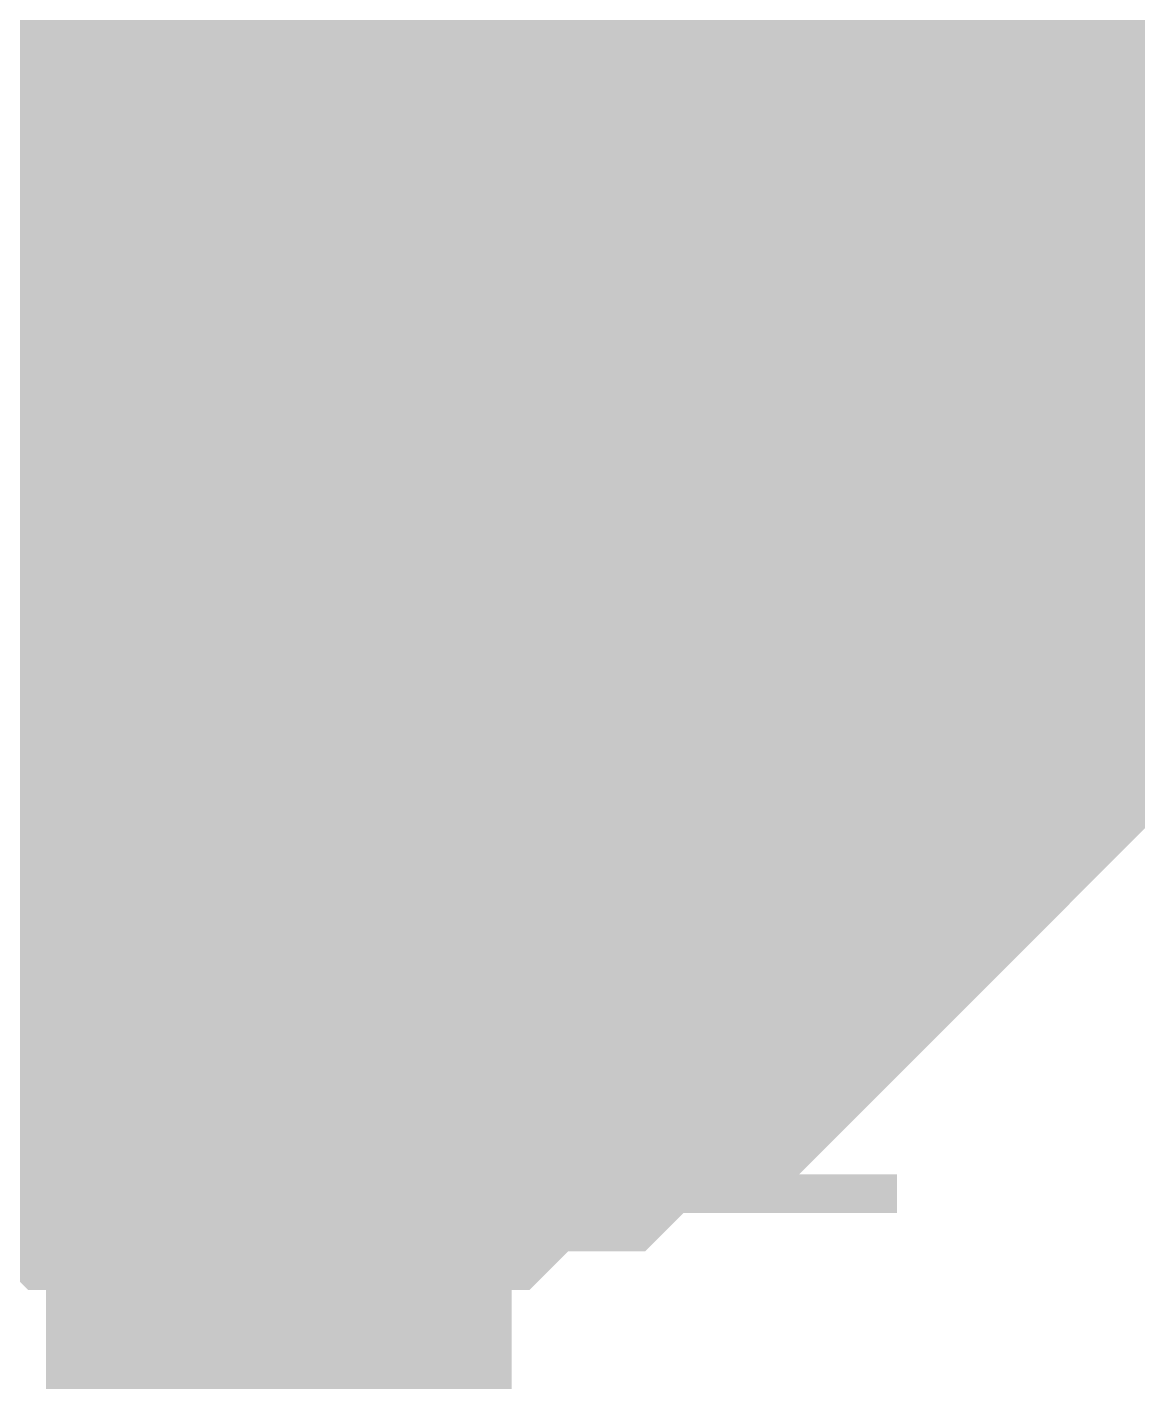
# Model space of a CAD drawing. Header units: inches. Extents: x 0 to 569, y 0 to 432.
# Drawn here: x 408.793 to 409.508, y 85.64 to 86.512 of the extents above; entities that cross this region are included whole.
import ezdxf

# ---------------------------------------------------------------- set-up
doc = ezdxf.new("R2010")
doc.units = ezdxf.units.IN
doc.layers.add('Sheet', color=255, linetype='Continuous')

msp = doc.modelspace()

# ---------------------------------------------------------------- linework, layer by layer
at = {"layer": 'Sheet'}
for points in [[(408.95488, 96.51504, 0.29972, 0.29972, 0), (408.95488, 91.43008, 0.29972, 0.29972, 0), (408.95488, 86.34512, 0.29972, 0.29972, 0), (408.95488, 81.26016, 0.29972, 0.29972, 0), (408.95488, 71.11504, 0.29972, 0.29972, 0)], [(409.32695, 86.66758, 0.29972, 0.29972, 0), (409.35176, 86.64277, 0.29972, 0.29972, 0), (409.37656, 86.61797, 0.29972, 0.29972, 0), (409.37656, 86.61797, 0.29972, 0.29972, 0), (409.40137, 86.59316, 0.29972, 0.29972, 0), (409.40137, 86.56836, 0.29972, 0.29972, 0), (409.40137, 86.54355, 0.29972, 0.29972, 0), (409.42617, 86.51875, 0.29972, 0.29972, 0), (409.42617, 86.49395, 0.29972, 0.29972, 0), (409.42617, 86.46914, 0.29972, 0.29972, 0), (409.45098, 86.44434, 0.29972, 0.29972, 0), (409.45098, 86.41953, 0.29972, 0.29972, 0), (409.45098, 86.39473, 0.29972, 0.29972, 0), (409.45098, 86.36992, 0.29972, 0.29972, 0), (409.45098, 86.34512, 0.29972, 0.29972, 0)], [(409.32695, 86.66758, 0.29972, 0.29972, 0), (409.35176, 86.64277, 0.29972, 0.29972, 0), (409.37656, 86.61797, 0.29972, 0.29972, 0), (409.37656, 86.61797, 0.29972, 0.29972, 0), (409.40137, 86.59316, 0.29972, 0.29972, 0), (409.40137, 86.56836, 0.29972, 0.29972, 0), (409.40137, 86.54355, 0.29972, 0.29972, 0), (409.42617, 86.51875, 0.29972, 0.29972, 0), (409.42617, 86.49395, 0.29972, 0.29972, 0), (409.42617, 86.46914, 0.29972, 0.29972, 0), (409.45098, 86.44434, 0.29972, 0.29972, 0), (409.45098, 86.41953, 0.29972, 0.29972, 0), (409.45098, 86.39473, 0.29972, 0.29972, 0), (409.45098, 86.36992, 0.29972, 0.29972, 0), (409.45098, 86.34512, 0.29972, 0.29972, 0)], [(409.32695, 86.66758, 0.29972, 0.29972, 0), (409.35176, 86.64277, 0.29972, 0.29972, 0), (409.37656, 86.61797, 0.29972, 0.29972, 0), (409.37656, 86.61797, 0.29972, 0.29972, 0), (409.40137, 86.59316, 0.29972, 0.29972, 0), (409.40137, 86.56836, 0.29972, 0.29972, 0), (409.40137, 86.54355, 0.29972, 0.29972, 0), (409.42617, 86.51875, 0.29972, 0.29972, 0), (409.42617, 86.49395, 0.29972, 0.29972, 0), (409.42617, 86.46914, 0.29972, 0.29972, 0), (409.45098, 86.44434, 0.29972, 0.29972, 0), (409.45098, 86.41953, 0.29972, 0.29972, 0), (409.45098, 86.39473, 0.29972, 0.29972, 0), (409.45098, 86.36992, 0.29972, 0.29972, 0), (409.45098, 86.34512, 0.29972, 0.29972, 0)], [(409.32695, 86.66758, 0.29972, 0.29972, 0), (409.35176, 86.64277, 0.29972, 0.29972, 0), (409.37656, 86.61797, 0.29972, 0.29972, 0), (409.37656, 86.61797, 0.29972, 0.29972, 0), (409.40137, 86.59316, 0.29972, 0.29972, 0), (409.40137, 86.56836, 0.29972, 0.29972, 0), (409.40137, 86.54355, 0.29972, 0.29972, 0), (409.42617, 86.51875, 0.29972, 0.29972, 0), (409.42617, 86.49395, 0.29972, 0.29972, 0), (409.42617, 86.46914, 0.29972, 0.29972, 0), (409.45098, 86.44434, 0.29972, 0.29972, 0), (409.45098, 86.41953, 0.29972, 0.29972, 0), (409.45098, 86.39473, 0.29972, 0.29972, 0), (409.45098, 86.36992, 0.29972, 0.29972, 0), (409.45098, 86.34512, 0.29972, 0.29972, 0)], [(409.32695, 86.66758, 0.29972, 0.29972, 0), (409.35176, 86.64277, 0.29972, 0.29972, 0), (409.37656, 86.61797, 0.29972, 0.29972, 0), (409.37656, 86.61797, 0.29972, 0.29972, 0), (409.40137, 86.59316, 0.29972, 0.29972, 0), (409.40137, 86.56836, 0.29972, 0.29972, 0), (409.40137, 86.54355, 0.29972, 0.29972, 0), (409.42617, 86.51875, 0.29972, 0.29972, 0), (409.42617, 86.49395, 0.29972, 0.29972, 0), (409.42617, 86.46914, 0.29972, 0.29972, 0), (409.45098, 86.44434, 0.29972, 0.29972, 0), (409.45098, 86.41953, 0.29972, 0.29972, 0), (409.45098, 86.39473, 0.29972, 0.29972, 0), (409.45098, 86.36992, 0.29972, 0.29972, 0), (409.45098, 86.34512, 0.29972, 0.29972, 0)], [(409.40137, 86.56836, 0.09906, 0.09906, 0), (409.40137, 86.54355, 0.09906, 0.09906, 0), (409.42617, 86.51875, 0.09906, 0.09906, 0), (409.42617, 86.49395, 0.09906, 0.09906, 0), (409.42617, 86.46914, 0.09906, 0.09906, 0), (409.45098, 86.44434, 0.09906, 0.09906, 0), (409.45098, 86.41953, 0.09906, 0.09906, 0), (409.45098, 86.39473, 0.09906, 0.09906, 0), (409.45098, 86.36992, 0.09906, 0.09906, 0), (409.45098, 86.34512, 0.09906, 0.09906, 0)], [(409.40137, 86.56836, 0.09906, 0.09906, 0), (409.40137, 86.54355, 0.09906, 0.09906, 0), (409.42617, 86.51875, 0.09906, 0.09906, 0), (409.42617, 86.49395, 0.09906, 0.09906, 0), (409.42617, 86.46914, 0.09906, 0.09906, 0), (409.45098, 86.44434, 0.09906, 0.09906, 0), (409.45098, 86.41953, 0.09906, 0.09906, 0), (409.45098, 86.39473, 0.09906, 0.09906, 0), (409.45098, 86.36992, 0.09906, 0.09906, 0), (409.45098, 86.34512, 0.09906, 0.09906, 0)], [(409.40137, 86.56836, 0.09906, 0.09906, 0), (409.40137, 86.54355, 0.09906, 0.09906, 0), (409.42617, 86.51875, 0.09906, 0.09906, 0), (409.42617, 86.49395, 0.09906, 0.09906, 0), (409.42617, 86.46914, 0.09906, 0.09906, 0), (409.45098, 86.44434, 0.09906, 0.09906, 0), (409.45098, 86.41953, 0.09906, 0.09906, 0), (409.45098, 86.39473, 0.09906, 0.09906, 0), (409.45098, 86.36992, 0.09906, 0.09906, 0), (409.45098, 86.34512, 0.09906, 0.09906, 0)], [(409.40137, 86.56836, 0.09906, 0.09906, 0), (409.40137, 86.54355, 0.09906, 0.09906, 0), (409.42617, 86.51875, 0.09906, 0.09906, 0), (409.42617, 86.49395, 0.09906, 0.09906, 0), (409.42617, 86.46914, 0.09906, 0.09906, 0), (409.45098, 86.44434, 0.09906, 0.09906, 0), (409.45098, 86.41953, 0.09906, 0.09906, 0), (409.45098, 86.39473, 0.09906, 0.09906, 0), (409.45098, 86.36992, 0.09906, 0.09906, 0), (409.45098, 86.34512, 0.09906, 0.09906, 0)], [(409.40137, 86.56836, 0.09906, 0.09906, 0), (409.40137, 86.54355, 0.09906, 0.09906, 0), (409.42617, 86.51875, 0.09906, 0.09906, 0), (409.42617, 86.49395, 0.09906, 0.09906, 0), (409.42617, 86.46914, 0.09906, 0.09906, 0), (409.45098, 86.44434, 0.09906, 0.09906, 0), (409.45098, 86.41953, 0.09906, 0.09906, 0), (409.45098, 86.39473, 0.09906, 0.09906, 0), (409.45098, 86.36992, 0.09906, 0.09906, 0), (409.45098, 86.34512, 0.09906, 0.09906, 0)], [(409.45098, 86.34512, 0.29972, 0.29972, 0), (409.45098, 86.32031, 0.29972, 0.29972, 0), (409.45098, 86.29551, 0.29972, 0.29972, 0), (409.45098, 86.2707, 0.29972, 0.29972, 0), (409.45098, 86.2459, 0.29972, 0.29972, 0), (409.42617, 86.22109, 0.29972, 0.29972, 0), (409.42617, 86.19629, 0.29972, 0.29972, 0), (409.42617, 86.17148, 0.29972, 0.29972, 0), (409.40137, 86.14668, 0.29972, 0.29972, 0), (409.40137, 86.12187, 0.29972, 0.29972, 0), (409.40137, 86.09707, 0.29972, 0.29972, 0), (409.37656, 86.09707, 0.29972, 0.29972, 0), (409.37656, 86.07227, 0.29972, 0.29972, 0), (409.35176, 86.04746, 0.29972, 0.29972, 0), (409.32695, 86.02266, 0.29972, 0.29972, 0), (409.32695, 86.02266, 0.29972, 0.29972, 0), (409.30215, 85.99785, 0.29972, 0.29972, 0), (409.27734, 85.97305, 0.29972, 0.29972, 0), (409.27734, 85.97305, 0.29972, 0.29972, 0), (409.25254, 85.94824, 0.29972, 0.29972, 0), (409.22773, 85.92344, 0.29972, 0.29972, 0), (409.20293, 85.92344, 0.29972, 0.29972, 0), (409.20293, 85.89863, 0.29972, 0.29972, 0), (409.17813, 85.89863, 0.29972, 0.29972, 0), (409.15332, 85.89863, 0.29972, 0.29972, 0), (409.12852, 85.87383, 0.29972, 0.29972, 0), (409.10371, 85.87383, 0.29972, 0.29972, 0), (409.07891, 85.87383, 0.29972, 0.29972, 0), (409.0541, 85.84902, 0.29972, 0.29972, 0), (409.0293, 85.84902, 0.29972, 0.29972, 0), (409.00449, 85.84902, 0.29972, 0.29972, 0), (408.97969, 85.84902, 0.29972, 0.29972, 0), (408.95488, 85.84902, 0.29972, 0.29972, 0)], [(414.03984, 86.34512, 0.29972, 0.29972, 0), (408.95488, 86.34512, 0.29972, 0.29972, 0)], [(409.45098, 86.34512, 0.29972, 0.29972, 0), (409.45098, 86.32031, 0.29972, 0.29972, 0), (409.45098, 86.29551, 0.29972, 0.29972, 0), (409.45098, 86.2707, 0.29972, 0.29972, 0), (409.45098, 86.2459, 0.29972, 0.29972, 0), (409.42617, 86.22109, 0.29972, 0.29972, 0), (409.42617, 86.19629, 0.29972, 0.29972, 0), (409.42617, 86.17148, 0.29972, 0.29972, 0), (409.40137, 86.14668, 0.29972, 0.29972, 0), (409.40137, 86.12187, 0.29972, 0.29972, 0), (409.40137, 86.09707, 0.29972, 0.29972, 0), (409.37656, 86.09707, 0.29972, 0.29972, 0), (409.37656, 86.07227, 0.29972, 0.29972, 0), (409.35176, 86.04746, 0.29972, 0.29972, 0), (409.32695, 86.02266, 0.29972, 0.29972, 0), (409.32695, 86.02266, 0.29972, 0.29972, 0), (409.30215, 85.99785, 0.29972, 0.29972, 0), (409.27734, 85.97305, 0.29972, 0.29972, 0), (409.27734, 85.97305, 0.29972, 0.29972, 0), (409.25254, 85.94824, 0.29972, 0.29972, 0), (409.22773, 85.92344, 0.29972, 0.29972, 0), (409.20293, 85.92344, 0.29972, 0.29972, 0), (409.20293, 85.89863, 0.29972, 0.29972, 0), (409.17813, 85.89863, 0.29972, 0.29972, 0), (409.15332, 85.89863, 0.29972, 0.29972, 0), (409.12852, 85.87383, 0.29972, 0.29972, 0), (409.10371, 85.87383, 0.29972, 0.29972, 0), (409.07891, 85.87383, 0.29972, 0.29972, 0), (409.0541, 85.84902, 0.29972, 0.29972, 0), (409.0293, 85.84902, 0.29972, 0.29972, 0), (409.00449, 85.84902, 0.29972, 0.29972, 0), (408.97969, 85.84902, 0.29972, 0.29972, 0), (408.95488, 85.84902, 0.29972, 0.29972, 0)], [(409.45098, 86.34512, 0.29972, 0.29972, 0), (409.45098, 86.32031, 0.29972, 0.29972, 0), (409.45098, 86.29551, 0.29972, 0.29972, 0), (409.45098, 86.2707, 0.29972, 0.29972, 0), (409.45098, 86.2459, 0.29972, 0.29972, 0), (409.42617, 86.22109, 0.29972, 0.29972, 0), (409.42617, 86.19629, 0.29972, 0.29972, 0), (409.42617, 86.17148, 0.29972, 0.29972, 0), (409.40137, 86.14668, 0.29972, 0.29972, 0), (409.40137, 86.12187, 0.29972, 0.29972, 0), (409.40137, 86.09707, 0.29972, 0.29972, 0), (409.37656, 86.09707, 0.29972, 0.29972, 0), (409.37656, 86.07227, 0.29972, 0.29972, 0), (409.35176, 86.04746, 0.29972, 0.29972, 0), (409.32695, 86.02266, 0.29972, 0.29972, 0), (409.32695, 86.02266, 0.29972, 0.29972, 0), (409.30215, 85.99785, 0.29972, 0.29972, 0), (409.27734, 85.97305, 0.29972, 0.29972, 0), (409.27734, 85.97305, 0.29972, 0.29972, 0), (409.25254, 85.94824, 0.29972, 0.29972, 0), (409.22773, 85.92344, 0.29972, 0.29972, 0), (409.20293, 85.92344, 0.29972, 0.29972, 0), (409.20293, 85.89863, 0.29972, 0.29972, 0), (409.17813, 85.89863, 0.29972, 0.29972, 0), (409.15332, 85.89863, 0.29972, 0.29972, 0), (409.12852, 85.87383, 0.29972, 0.29972, 0), (409.10371, 85.87383, 0.29972, 0.29972, 0), (409.07891, 85.87383, 0.29972, 0.29972, 0), (409.0541, 85.84902, 0.29972, 0.29972, 0), (409.0293, 85.84902, 0.29972, 0.29972, 0), (409.00449, 85.84902, 0.29972, 0.29972, 0), (408.97969, 85.84902, 0.29972, 0.29972, 0), (408.95488, 85.84902, 0.29972, 0.29972, 0)], [(409.45098, 86.34512, 0.29972, 0.29972, 0), (409.45098, 86.32031, 0.29972, 0.29972, 0), (409.45098, 86.29551, 0.29972, 0.29972, 0), (409.45098, 86.2707, 0.29972, 0.29972, 0), (409.45098, 86.2459, 0.29972, 0.29972, 0), (409.42617, 86.22109, 0.29972, 0.29972, 0), (409.42617, 86.19629, 0.29972, 0.29972, 0), (409.42617, 86.17148, 0.29972, 0.29972, 0), (409.40137, 86.14668, 0.29972, 0.29972, 0), (409.40137, 86.12187, 0.29972, 0.29972, 0), (409.40137, 86.09707, 0.29972, 0.29972, 0), (409.37656, 86.09707, 0.29972, 0.29972, 0), (409.37656, 86.07227, 0.29972, 0.29972, 0), (409.35176, 86.04746, 0.29972, 0.29972, 0), (409.32695, 86.02266, 0.29972, 0.29972, 0), (409.32695, 86.02266, 0.29972, 0.29972, 0), (409.30215, 85.99785, 0.29972, 0.29972, 0), (409.27734, 85.97305, 0.29972, 0.29972, 0), (409.27734, 85.97305, 0.29972, 0.29972, 0), (409.25254, 85.94824, 0.29972, 0.29972, 0), (409.22773, 85.92344, 0.29972, 0.29972, 0), (409.20293, 85.92344, 0.29972, 0.29972, 0), (409.20293, 85.89863, 0.29972, 0.29972, 0), (409.17813, 85.89863, 0.29972, 0.29972, 0), (409.15332, 85.89863, 0.29972, 0.29972, 0), (409.12852, 85.87383, 0.29972, 0.29972, 0), (409.10371, 85.87383, 0.29972, 0.29972, 0), (409.07891, 85.87383, 0.29972, 0.29972, 0), (409.0541, 85.84902, 0.29972, 0.29972, 0), (409.0293, 85.84902, 0.29972, 0.29972, 0), (409.00449, 85.84902, 0.29972, 0.29972, 0), (408.97969, 85.84902, 0.29972, 0.29972, 0), (408.95488, 85.84902, 0.29972, 0.29972, 0)], [(409.45098, 86.34512, 0.29972, 0.29972, 0), (409.45098, 86.32031, 0.29972, 0.29972, 0), (409.45098, 86.29551, 0.29972, 0.29972, 0), (409.45098, 86.2707, 0.29972, 0.29972, 0), (409.45098, 86.2459, 0.29972, 0.29972, 0), (409.42617, 86.22109, 0.29972, 0.29972, 0), (409.42617, 86.19629, 0.29972, 0.29972, 0), (409.42617, 86.17148, 0.29972, 0.29972, 0), (409.40137, 86.14668, 0.29972, 0.29972, 0), (409.40137, 86.12187, 0.29972, 0.29972, 0), (409.40137, 86.09707, 0.29972, 0.29972, 0), (409.37656, 86.09707, 0.29972, 0.29972, 0), (409.37656, 86.07227, 0.29972, 0.29972, 0), (409.35176, 86.04746, 0.29972, 0.29972, 0), (409.32695, 86.02266, 0.29972, 0.29972, 0), (409.32695, 86.02266, 0.29972, 0.29972, 0), (409.30215, 85.99785, 0.29972, 0.29972, 0), (409.27734, 85.97305, 0.29972, 0.29972, 0), (409.27734, 85.97305, 0.29972, 0.29972, 0), (409.25254, 85.94824, 0.29972, 0.29972, 0), (409.22773, 85.92344, 0.29972, 0.29972, 0), (409.20293, 85.92344, 0.29972, 0.29972, 0), (409.20293, 85.89863, 0.29972, 0.29972, 0), (409.17813, 85.89863, 0.29972, 0.29972, 0), (409.15332, 85.89863, 0.29972, 0.29972, 0), (409.12852, 85.87383, 0.29972, 0.29972, 0), (409.10371, 85.87383, 0.29972, 0.29972, 0), (409.07891, 85.87383, 0.29972, 0.29972, 0), (409.0541, 85.84902, 0.29972, 0.29972, 0), (409.0293, 85.84902, 0.29972, 0.29972, 0), (409.00449, 85.84902, 0.29972, 0.29972, 0), (408.97969, 85.84902, 0.29972, 0.29972, 0), (408.95488, 85.84902, 0.29972, 0.29972, 0)], [(409.45098, 86.34512, 0.29972, 0.29972, 0), (409.45098, 86.34512, 0.29972, 0.29972, 0), (409.45098, 86.34512, 0.29972, 0.29972, 0), (409.45098, 86.34512, 0.29972, 0.29972, 0), (409.45098, 86.34512, 0.29972, 0.29972, 0), (409.45098, 86.34512, 0.29972, 0.29972, 0), (409.45098, 86.34512, 0.29972, 0.29972, 0), (409.45098, 86.34512, 0.29972, 0.29972, 0), (409.45098, 86.34512, 0.29972, 0.29972, 0), (409.45098, 86.34512, 0.29972, 0.29972, 0), (409.45098, 86.34512, 0.29972, 0.29972, 0), (409.45098, 86.34512, 0.29972, 0.29972, 0), (409.45098, 86.34512, 0.29972, 0.29972, 0), (409.45098, 86.34512, 0.29972, 0.29972, 0), (409.45098, 86.34512, 0.29972, 0.29972, 0), (409.45098, 86.34512, 0.29972, 0.29972, 0), (409.45098, 86.34512, 0.29972, 0.29972, 0), (409.45098, 86.34512, 0.29972, 0.29972, 0), (409.45098, 86.34512, 0.29972, 0.29972, 0), (409.45098, 86.34512, 0.29972, 0.29972, 0), (409.45098, 86.34512, 0.29972, 0.29972, 0), (409.45098, 86.34512, 0.29972, 0.29972, 0), (409.45098, 86.34512, 0.29972, 0.29972, 0), (409.45098, 86.34512, 0.29972, 0.29972, 0), (409.45098, 86.34512, 0.29972, 0.29972, 0), (409.45098, 86.34512, 0.29972, 0.29972, 0), (409.45098, 86.34512, 0.29972, 0.29972, 0), (409.45098, 86.34512, 0.29972, 0.29972, 0), (409.45098, 86.34512, 0.29972, 0.29972, 0), (409.45098, 86.34512, 0.29972, 0.29972, 0), (409.45098, 86.34512, 0.29972, 0.29972, 0), (409.45098, 86.34512, 0.29972, 0.29972, 0), (409.45098, 86.34512, 0.29972, 0.29972, 0)], [(409.45098, 86.34512, 0.29972, 0.29972, 0), (409.45098, 86.34512, 0.29972, 0.29972, 0)], [(409.45098, 86.34512, 0.29972, 0.29972, 0), (409.45098, 86.34512, 0.29972, 0.29972, 0), (409.45098, 86.34512, 0.29972, 0.29972, 0), (409.45098, 86.34512, 0.29972, 0.29972, 0), (409.45098, 86.34512, 0.29972, 0.29972, 0), (409.45098, 86.34512, 0.29972, 0.29972, 0), (409.45098, 86.34512, 0.29972, 0.29972, 0), (409.45098, 86.34512, 0.29972, 0.29972, 0), (409.45098, 86.34512, 0.29972, 0.29972, 0), (409.45098, 86.34512, 0.29972, 0.29972, 0), (409.45098, 86.34512, 0.29972, 0.29972, 0), (409.45098, 86.34512, 0.29972, 0.29972, 0), (409.45098, 86.34512, 0.29972, 0.29972, 0), (409.45098, 86.34512, 0.29972, 0.29972, 0), (409.45098, 86.34512, 0.29972, 0.29972, 0), (409.45098, 86.34512, 0.29972, 0.29972, 0), (409.45098, 86.34512, 0.29972, 0.29972, 0), (409.45098, 86.34512, 0.29972, 0.29972, 0), (409.45098, 86.34512, 0.29972, 0.29972, 0), (409.45098, 86.34512, 0.29972, 0.29972, 0), (409.45098, 86.34512, 0.29972, 0.29972, 0), (409.45098, 86.34512, 0.29972, 0.29972, 0), (409.45098, 86.34512, 0.29972, 0.29972, 0), (409.45098, 86.34512, 0.29972, 0.29972, 0), (409.45098, 86.34512, 0.29972, 0.29972, 0), (409.45098, 86.34512, 0.29972, 0.29972, 0), (409.45098, 86.34512, 0.29972, 0.29972, 0), (409.45098, 86.34512, 0.29972, 0.29972, 0), (409.45098, 86.34512, 0.29972, 0.29972, 0), (409.45098, 86.34512, 0.29972, 0.29972, 0), (409.45098, 86.34512, 0.29972, 0.29972, 0), (409.45098, 86.34512, 0.29972, 0.29972, 0), (409.45098, 86.34512, 0.29972, 0.29972, 0)], [(409.45098, 86.34512, 0.29972, 0.29972, 0), (409.45098, 86.34512, 0.29972, 0.29972, 0)], [(409.45098, 86.34512, 0.29972, 0.29972, 0), (409.45098, 86.34512, 0.29972, 0.29972, 0), (409.45098, 86.34512, 0.29972, 0.29972, 0), (409.45098, 86.34512, 0.29972, 0.29972, 0), (409.45098, 86.34512, 0.29972, 0.29972, 0), (409.45098, 86.34512, 0.29972, 0.29972, 0), (409.45098, 86.34512, 0.29972, 0.29972, 0), (409.45098, 86.34512, 0.29972, 0.29972, 0), (409.45098, 86.34512, 0.29972, 0.29972, 0), (409.45098, 86.34512, 0.29972, 0.29972, 0), (409.45098, 86.34512, 0.29972, 0.29972, 0), (409.45098, 86.34512, 0.29972, 0.29972, 0), (409.45098, 86.34512, 0.29972, 0.29972, 0), (409.45098, 86.34512, 0.29972, 0.29972, 0), (409.45098, 86.34512, 0.29972, 0.29972, 0), (409.45098, 86.34512, 0.29972, 0.29972, 0), (409.45098, 86.34512, 0.29972, 0.29972, 0), (409.45098, 86.34512, 0.29972, 0.29972, 0), (409.45098, 86.34512, 0.29972, 0.29972, 0), (409.45098, 86.34512, 0.29972, 0.29972, 0), (409.45098, 86.34512, 0.29972, 0.29972, 0), (409.45098, 86.34512, 0.29972, 0.29972, 0), (409.45098, 86.34512, 0.29972, 0.29972, 0), (409.45098, 86.34512, 0.29972, 0.29972, 0), (409.45098, 86.34512, 0.29972, 0.29972, 0), (409.45098, 86.34512, 0.29972, 0.29972, 0), (409.45098, 86.34512, 0.29972, 0.29972, 0), (409.45098, 86.34512, 0.29972, 0.29972, 0), (409.45098, 86.34512, 0.29972, 0.29972, 0), (409.45098, 86.34512, 0.29972, 0.29972, 0), (409.45098, 86.34512, 0.29972, 0.29972, 0), (409.45098, 86.34512, 0.29972, 0.29972, 0), (409.45098, 86.34512, 0.29972, 0.29972, 0)], [(409.45098, 86.34512, 0.29972, 0.29972, 0), (409.45098, 86.34512, 0.29972, 0.29972, 0)], [(409.45098, 86.34512, 0.29972, 0.29972, 0), (409.45098, 86.34512, 0.29972, 0.29972, 0), (409.45098, 86.34512, 0.29972, 0.29972, 0), (409.45098, 86.34512, 0.29972, 0.29972, 0), (409.45098, 86.34512, 0.29972, 0.29972, 0), (409.45098, 86.34512, 0.29972, 0.29972, 0), (409.45098, 86.34512, 0.29972, 0.29972, 0), (409.45098, 86.34512, 0.29972, 0.29972, 0), (409.45098, 86.34512, 0.29972, 0.29972, 0), (409.45098, 86.34512, 0.29972, 0.29972, 0), (409.45098, 86.34512, 0.29972, 0.29972, 0), (409.45098, 86.34512, 0.29972, 0.29972, 0), (409.45098, 86.34512, 0.29972, 0.29972, 0), (409.45098, 86.34512, 0.29972, 0.29972, 0), (409.45098, 86.34512, 0.29972, 0.29972, 0), (409.45098, 86.34512, 0.29972, 0.29972, 0), (409.45098, 86.34512, 0.29972, 0.29972, 0), (409.45098, 86.34512, 0.29972, 0.29972, 0), (409.45098, 86.34512, 0.29972, 0.29972, 0), (409.45098, 86.34512, 0.29972, 0.29972, 0), (409.45098, 86.34512, 0.29972, 0.29972, 0), (409.45098, 86.34512, 0.29972, 0.29972, 0), (409.45098, 86.34512, 0.29972, 0.29972, 0), (409.45098, 86.34512, 0.29972, 0.29972, 0), (409.45098, 86.34512, 0.29972, 0.29972, 0), (409.45098, 86.34512, 0.29972, 0.29972, 0), (409.45098, 86.34512, 0.29972, 0.29972, 0), (409.45098, 86.34512, 0.29972, 0.29972, 0), (409.45098, 86.34512, 0.29972, 0.29972, 0), (409.45098, 86.34512, 0.29972, 0.29972, 0), (409.45098, 86.34512, 0.29972, 0.29972, 0), (409.45098, 86.34512, 0.29972, 0.29972, 0), (409.45098, 86.34512, 0.29972, 0.29972, 0)], [(409.45098, 86.34512, 0.29972, 0.29972, 0), (409.45098, 86.34512, 0.29972, 0.29972, 0)], [(409.45098, 86.34512, 0.29972, 0.29972, 0), (409.45098, 86.34512, 0.29972, 0.29972, 0), (409.45098, 86.34512, 0.29972, 0.29972, 0), (409.45098, 86.34512, 0.29972, 0.29972, 0), (409.45098, 86.34512, 0.29972, 0.29972, 0), (409.45098, 86.34512, 0.29972, 0.29972, 0), (409.45098, 86.34512, 0.29972, 0.29972, 0), (409.45098, 86.34512, 0.29972, 0.29972, 0), (409.45098, 86.34512, 0.29972, 0.29972, 0), (409.45098, 86.34512, 0.29972, 0.29972, 0), (409.45098, 86.34512, 0.29972, 0.29972, 0), (409.45098, 86.34512, 0.29972, 0.29972, 0), (409.45098, 86.34512, 0.29972, 0.29972, 0), (409.45098, 86.34512, 0.29972, 0.29972, 0), (409.45098, 86.34512, 0.29972, 0.29972, 0), (409.45098, 86.34512, 0.29972, 0.29972, 0), (409.45098, 86.34512, 0.29972, 0.29972, 0), (409.45098, 86.34512, 0.29972, 0.29972, 0), (409.45098, 86.34512, 0.29972, 0.29972, 0), (409.45098, 86.34512, 0.29972, 0.29972, 0), (409.45098, 86.34512, 0.29972, 0.29972, 0), (409.45098, 86.34512, 0.29972, 0.29972, 0), (409.45098, 86.34512, 0.29972, 0.29972, 0), (409.45098, 86.34512, 0.29972, 0.29972, 0), (409.45098, 86.34512, 0.29972, 0.29972, 0), (409.45098, 86.34512, 0.29972, 0.29972, 0), (409.45098, 86.34512, 0.29972, 0.29972, 0), (409.45098, 86.34512, 0.29972, 0.29972, 0), (409.45098, 86.34512, 0.29972, 0.29972, 0), (409.45098, 86.34512, 0.29972, 0.29972, 0), (409.45098, 86.34512, 0.29972, 0.29972, 0), (409.45098, 86.34512, 0.29972, 0.29972, 0), (409.45098, 86.34512, 0.29972, 0.29972, 0)], [(409.45098, 86.34512, 0.29972, 0.29972, 0), (409.45098, 86.34512, 0.29972, 0.29972, 0)], [(409.45098, 86.34512, 0.09906, 0.09906, 0), (409.45098, 86.32031, 0.09906, 0.09906, 0), (409.45098, 86.29551, 0.09906, 0.09906, 0), (409.45098, 86.2707, 0.09906, 0.09906, 0), (409.45098, 86.2459, 0.09906, 0.09906, 0), (409.42617, 86.22109, 0.09906, 0.09906, 0), (409.42617, 86.19629, 0.09906, 0.09906, 0), (409.42617, 86.17148, 0.09906, 0.09906, 0), (409.40137, 86.14668, 0.09906, 0.09906, 0), (409.40137, 86.12187, 0.09906, 0.09906, 0), (409.40137, 86.09707, 0.09906, 0.09906, 0), (409.37656, 86.09707, 0.09906, 0.09906, 0), (409.37656, 86.07227, 0.09906, 0.09906, 0), (409.35176, 86.04746, 0.09906, 0.09906, 0), (409.32695, 86.02266, 0.09906, 0.09906, 0), (409.32695, 86.02266, 0.09906, 0.09906, 0), (409.30215, 85.99785, 0.09906, 0.09906, 0), (409.27734, 85.97305, 0.09906, 0.09906, 0), (409.27734, 85.97305, 0.09906, 0.09906, 0), (409.25254, 85.94824, 0.09906, 0.09906, 0), (409.22773, 85.92344, 0.09906, 0.09906, 0), (409.20293, 85.92344, 0.09906, 0.09906, 0), (409.20293, 85.89863, 0.09906, 0.09906, 0), (409.17813, 85.89863, 0.09906, 0.09906, 0), (409.15332, 85.89863, 0.09906, 0.09906, 0), (409.12852, 85.87383, 0.09906, 0.09906, 0), (409.10371, 85.87383, 0.09906, 0.09906, 0), (409.07891, 85.87383, 0.09906, 0.09906, 0), (409.0541, 85.84902, 0.09906, 0.09906, 0), (409.0293, 85.84902, 0.09906, 0.09906, 0), (409.00449, 85.84902, 0.09906, 0.09906, 0), (408.97969, 85.84902, 0.09906, 0.09906, 0), (408.95488, 85.84902, 0.09906, 0.09906, 0)], [(409.45098, 86.34512, 0.09906, 0.09906, 0), (409.45098, 86.32031, 0.09906, 0.09906, 0), (409.45098, 86.29551, 0.09906, 0.09906, 0), (409.45098, 86.2707, 0.09906, 0.09906, 0), (409.45098, 86.2459, 0.09906, 0.09906, 0), (409.42617, 86.22109, 0.09906, 0.09906, 0), (409.42617, 86.19629, 0.09906, 0.09906, 0), (409.42617, 86.17148, 0.09906, 0.09906, 0), (409.40137, 86.14668, 0.09906, 0.09906, 0), (409.40137, 86.12187, 0.09906, 0.09906, 0), (409.40137, 86.09707, 0.09906, 0.09906, 0), (409.37656, 86.09707, 0.09906, 0.09906, 0), (409.37656, 86.07227, 0.09906, 0.09906, 0), (409.35176, 86.04746, 0.09906, 0.09906, 0), (409.32695, 86.02266, 0.09906, 0.09906, 0), (409.32695, 86.02266, 0.09906, 0.09906, 0), (409.30215, 85.99785, 0.09906, 0.09906, 0), (409.27734, 85.97305, 0.09906, 0.09906, 0), (409.27734, 85.97305, 0.09906, 0.09906, 0), (409.25254, 85.94824, 0.09906, 0.09906, 0), (409.22773, 85.92344, 0.09906, 0.09906, 0), (409.20293, 85.92344, 0.09906, 0.09906, 0), (409.20293, 85.89863, 0.09906, 0.09906, 0), (409.17813, 85.89863, 0.09906, 0.09906, 0), (409.15332, 85.89863, 0.09906, 0.09906, 0), (409.12852, 85.87383, 0.09906, 0.09906, 0), (409.10371, 85.87383, 0.09906, 0.09906, 0), (409.07891, 85.87383, 0.09906, 0.09906, 0), (409.0541, 85.84902, 0.09906, 0.09906, 0), (409.0293, 85.84902, 0.09906, 0.09906, 0), (409.00449, 85.84902, 0.09906, 0.09906, 0), (408.97969, 85.84902, 0.09906, 0.09906, 0), (408.95488, 85.84902, 0.09906, 0.09906, 0)], [(409.45098, 86.34512, 0.09906, 0.09906, 0), (409.45098, 86.32031, 0.09906, 0.09906, 0), (409.45098, 86.29551, 0.09906, 0.09906, 0), (409.45098, 86.2707, 0.09906, 0.09906, 0), (409.45098, 86.2459, 0.09906, 0.09906, 0), (409.42617, 86.22109, 0.09906, 0.09906, 0), (409.42617, 86.19629, 0.09906, 0.09906, 0), (409.42617, 86.17148, 0.09906, 0.09906, 0), (409.40137, 86.14668, 0.09906, 0.09906, 0), (409.40137, 86.12187, 0.09906, 0.09906, 0), (409.40137, 86.09707, 0.09906, 0.09906, 0), (409.37656, 86.09707, 0.09906, 0.09906, 0), (409.37656, 86.07227, 0.09906, 0.09906, 0), (409.35176, 86.04746, 0.09906, 0.09906, 0), (409.32695, 86.02266, 0.09906, 0.09906, 0), (409.32695, 86.02266, 0.09906, 0.09906, 0), (409.30215, 85.99785, 0.09906, 0.09906, 0), (409.27734, 85.97305, 0.09906, 0.09906, 0), (409.27734, 85.97305, 0.09906, 0.09906, 0), (409.25254, 85.94824, 0.09906, 0.09906, 0), (409.22773, 85.92344, 0.09906, 0.09906, 0), (409.20293, 85.92344, 0.09906, 0.09906, 0), (409.20293, 85.89863, 0.09906, 0.09906, 0), (409.17813, 85.89863, 0.09906, 0.09906, 0), (409.15332, 85.89863, 0.09906, 0.09906, 0), (409.12852, 85.87383, 0.09906, 0.09906, 0), (409.10371, 85.87383, 0.09906, 0.09906, 0), (409.07891, 85.87383, 0.09906, 0.09906, 0), (409.0541, 85.84902, 0.09906, 0.09906, 0), (409.0293, 85.84902, 0.09906, 0.09906, 0), (409.00449, 85.84902, 0.09906, 0.09906, 0), (408.97969, 85.84902, 0.09906, 0.09906, 0), (408.95488, 85.84902, 0.09906, 0.09906, 0)], [(409.45098, 86.34512, 0.09906, 0.09906, 0), (409.45098, 86.32031, 0.09906, 0.09906, 0), (409.45098, 86.29551, 0.09906, 0.09906, 0), (409.45098, 86.2707, 0.09906, 0.09906, 0), (409.45098, 86.2459, 0.09906, 0.09906, 0), (409.42617, 86.22109, 0.09906, 0.09906, 0), (409.42617, 86.19629, 0.09906, 0.09906, 0), (409.42617, 86.17148, 0.09906, 0.09906, 0), (409.40137, 86.14668, 0.09906, 0.09906, 0), (409.40137, 86.12187, 0.09906, 0.09906, 0), (409.40137, 86.09707, 0.09906, 0.09906, 0), (409.37656, 86.09707, 0.09906, 0.09906, 0), (409.37656, 86.07227, 0.09906, 0.09906, 0), (409.35176, 86.04746, 0.09906, 0.09906, 0), (409.32695, 86.02266, 0.09906, 0.09906, 0), (409.32695, 86.02266, 0.09906, 0.09906, 0), (409.30215, 85.99785, 0.09906, 0.09906, 0), (409.27734, 85.97305, 0.09906, 0.09906, 0), (409.27734, 85.97305, 0.09906, 0.09906, 0), (409.25254, 85.94824, 0.09906, 0.09906, 0), (409.22773, 85.92344, 0.09906, 0.09906, 0), (409.20293, 85.92344, 0.09906, 0.09906, 0), (409.20293, 85.89863, 0.09906, 0.09906, 0), (409.17813, 85.89863, 0.09906, 0.09906, 0), (409.15332, 85.89863, 0.09906, 0.09906, 0), (409.12852, 85.87383, 0.09906, 0.09906, 0), (409.10371, 85.87383, 0.09906, 0.09906, 0), (409.07891, 85.87383, 0.09906, 0.09906, 0), (409.0541, 85.84902, 0.09906, 0.09906, 0), (409.0293, 85.84902, 0.09906, 0.09906, 0), (409.00449, 85.84902, 0.09906, 0.09906, 0), (408.97969, 85.84902, 0.09906, 0.09906, 0), (408.95488, 85.84902, 0.09906, 0.09906, 0)], [(409.45098, 86.34512, 0.09906, 0.09906, 0), (409.45098, 86.32031, 0.09906, 0.09906, 0), (409.45098, 86.29551, 0.09906, 0.09906, 0), (409.45098, 86.2707, 0.09906, 0.09906, 0), (409.45098, 86.2459, 0.09906, 0.09906, 0), (409.42617, 86.22109, 0.09906, 0.09906, 0), (409.42617, 86.19629, 0.09906, 0.09906, 0), (409.42617, 86.17148, 0.09906, 0.09906, 0), (409.40137, 86.14668, 0.09906, 0.09906, 0), (409.40137, 86.12187, 0.09906, 0.09906, 0), (409.40137, 86.09707, 0.09906, 0.09906, 0), (409.37656, 86.09707, 0.09906, 0.09906, 0), (409.37656, 86.07227, 0.09906, 0.09906, 0), (409.35176, 86.04746, 0.09906, 0.09906, 0), (409.32695, 86.02266, 0.09906, 0.09906, 0), (409.32695, 86.02266, 0.09906, 0.09906, 0), (409.30215, 85.99785, 0.09906, 0.09906, 0), (409.27734, 85.97305, 0.09906, 0.09906, 0), (409.27734, 85.97305, 0.09906, 0.09906, 0), (409.25254, 85.94824, 0.09906, 0.09906, 0), (409.22773, 85.92344, 0.09906, 0.09906, 0), (409.20293, 85.92344, 0.09906, 0.09906, 0), (409.20293, 85.89863, 0.09906, 0.09906, 0), (409.17813, 85.89863, 0.09906, 0.09906, 0), (409.15332, 85.89863, 0.09906, 0.09906, 0), (409.12852, 85.87383, 0.09906, 0.09906, 0), (409.10371, 85.87383, 0.09906, 0.09906, 0), (409.07891, 85.87383, 0.09906, 0.09906, 0), (409.0541, 85.84902, 0.09906, 0.09906, 0), (409.0293, 85.84902, 0.09906, 0.09906, 0), (409.00449, 85.84902, 0.09906, 0.09906, 0), (408.97969, 85.84902, 0.09906, 0.09906, 0), (408.95488, 85.84902, 0.09906, 0.09906, 0)], [(409.45098, 86.34512, 0.09906, 0.09906, 0), (409.45098, 86.34512, 0.09906, 0.09906, 0), (409.45098, 86.34512, 0.09906, 0.09906, 0), (409.45098, 86.34512, 0.09906, 0.09906, 0), (409.45098, 86.34512, 0.09906, 0.09906, 0), (409.45098, 86.34512, 0.09906, 0.09906, 0), (409.45098, 86.34512, 0.09906, 0.09906, 0), (409.45098, 86.34512, 0.09906, 0.09906, 0), (409.45098, 86.34512, 0.09906, 0.09906, 0), (409.45098, 86.34512, 0.09906, 0.09906, 0), (409.45098, 86.34512, 0.09906, 0.09906, 0), (409.45098, 86.34512, 0.09906, 0.09906, 0), (409.45098, 86.34512, 0.09906, 0.09906, 0), (409.45098, 86.34512, 0.09906, 0.09906, 0), (409.45098, 86.34512, 0.09906, 0.09906, 0), (409.45098, 86.34512, 0.09906, 0.09906, 0), (409.45098, 86.34512, 0.09906, 0.09906, 0), (409.45098, 86.34512, 0.09906, 0.09906, 0), (409.45098, 86.34512, 0.09906, 0.09906, 0), (409.45098, 86.34512, 0.09906, 0.09906, 0), (409.45098, 86.34512, 0.09906, 0.09906, 0), (409.45098, 86.34512, 0.09906, 0.09906, 0), (409.45098, 86.34512, 0.09906, 0.09906, 0), (409.45098, 86.34512, 0.09906, 0.09906, 0), (409.45098, 86.34512, 0.09906, 0.09906, 0), (409.45098, 86.34512, 0.09906, 0.09906, 0), (409.45098, 86.34512, 0.09906, 0.09906, 0), (409.45098, 86.34512, 0.09906, 0.09906, 0), (409.45098, 86.34512, 0.09906, 0.09906, 0), (409.45098, 86.34512, 0.09906, 0.09906, 0), (409.45098, 86.34512, 0.09906, 0.09906, 0), (409.45098, 86.34512, 0.09906, 0.09906, 0), (409.45098, 86.34512, 0.09906, 0.09906, 0)], [(409.45098, 86.34512, 0.09906, 0.09906, 0), (409.45098, 86.34512, 0.09906, 0.09906, 0)], [(409.45098, 86.34512, 0.09906, 0.09906, 0), (409.45098, 86.34512, 0.09906, 0.09906, 0), (409.45098, 86.34512, 0.09906, 0.09906, 0), (409.45098, 86.34512, 0.09906, 0.09906, 0), (409.45098, 86.34512, 0.09906, 0.09906, 0), (409.45098, 86.34512, 0.09906, 0.09906, 0), (409.45098, 86.34512, 0.09906, 0.09906, 0), (409.45098, 86.34512, 0.09906, 0.09906, 0), (409.45098, 86.34512, 0.09906, 0.09906, 0), (409.45098, 86.34512, 0.09906, 0.09906, 0), (409.45098, 86.34512, 0.09906, 0.09906, 0), (409.45098, 86.34512, 0.09906, 0.09906, 0), (409.45098, 86.34512, 0.09906, 0.09906, 0), (409.45098, 86.34512, 0.09906, 0.09906, 0), (409.45098, 86.34512, 0.09906, 0.09906, 0), (409.45098, 86.34512, 0.09906, 0.09906, 0), (409.45098, 86.34512, 0.09906, 0.09906, 0), (409.45098, 86.34512, 0.09906, 0.09906, 0), (409.45098, 86.34512, 0.09906, 0.09906, 0), (409.45098, 86.34512, 0.09906, 0.09906, 0), (409.45098, 86.34512, 0.09906, 0.09906, 0), (409.45098, 86.34512, 0.09906, 0.09906, 0), (409.45098, 86.34512, 0.09906, 0.09906, 0), (409.45098, 86.34512, 0.09906, 0.09906, 0), (409.45098, 86.34512, 0.09906, 0.09906, 0), (409.45098, 86.34512, 0.09906, 0.09906, 0), (409.45098, 86.34512, 0.09906, 0.09906, 0), (409.45098, 86.34512, 0.09906, 0.09906, 0), (409.45098, 86.34512, 0.09906, 0.09906, 0), (409.45098, 86.34512, 0.09906, 0.09906, 0), (409.45098, 86.34512, 0.09906, 0.09906, 0), (409.45098, 86.34512, 0.09906, 0.09906, 0), (409.45098, 86.34512, 0.09906, 0.09906, 0)], [(409.45098, 86.34512, 0.09906, 0.09906, 0), (409.45098, 86.34512, 0.09906, 0.09906, 0)], [(409.45098, 86.34512, 0.09906, 0.09906, 0), (409.45098, 86.34512, 0.09906, 0.09906, 0), (409.45098, 86.34512, 0.09906, 0.09906, 0), (409.45098, 86.34512, 0.09906, 0.09906, 0), (409.45098, 86.34512, 0.09906, 0.09906, 0), (409.45098, 86.34512, 0.09906, 0.09906, 0), (409.45098, 86.34512, 0.09906, 0.09906, 0), (409.45098, 86.34512, 0.09906, 0.09906, 0), (409.45098, 86.34512, 0.09906, 0.09906, 0), (409.45098, 86.34512, 0.09906, 0.09906, 0), (409.45098, 86.34512, 0.09906, 0.09906, 0), (409.45098, 86.34512, 0.09906, 0.09906, 0), (409.45098, 86.34512, 0.09906, 0.09906, 0), (409.45098, 86.34512, 0.09906, 0.09906, 0), (409.45098, 86.34512, 0.09906, 0.09906, 0), (409.45098, 86.34512, 0.09906, 0.09906, 0), (409.45098, 86.34512, 0.09906, 0.09906, 0), (409.45098, 86.34512, 0.09906, 0.09906, 0), (409.45098, 86.34512, 0.09906, 0.09906, 0), (409.45098, 86.34512, 0.09906, 0.09906, 0), (409.45098, 86.34512, 0.09906, 0.09906, 0), (409.45098, 86.34512, 0.09906, 0.09906, 0), (409.45098, 86.34512, 0.09906, 0.09906, 0), (409.45098, 86.34512, 0.09906, 0.09906, 0), (409.45098, 86.34512, 0.09906, 0.09906, 0), (409.45098, 86.34512, 0.09906, 0.09906, 0), (409.45098, 86.34512, 0.09906, 0.09906, 0), (409.45098, 86.34512, 0.09906, 0.09906, 0), (409.45098, 86.34512, 0.09906, 0.09906, 0), (409.45098, 86.34512, 0.09906, 0.09906, 0), (409.45098, 86.34512, 0.09906, 0.09906, 0), (409.45098, 86.34512, 0.09906, 0.09906, 0), (409.45098, 86.34512, 0.09906, 0.09906, 0)], [(409.45098, 86.34512, 0.09906, 0.09906, 0), (409.45098, 86.34512, 0.09906, 0.09906, 0)], [(409.45098, 86.34512, 0.09906, 0.09906, 0), (409.45098, 86.34512, 0.09906, 0.09906, 0), (409.45098, 86.34512, 0.09906, 0.09906, 0), (409.45098, 86.34512, 0.09906, 0.09906, 0), (409.45098, 86.34512, 0.09906, 0.09906, 0), (409.45098, 86.34512, 0.09906, 0.09906, 0), (409.45098, 86.34512, 0.09906, 0.09906, 0), (409.45098, 86.34512, 0.09906, 0.09906, 0), (409.45098, 86.34512, 0.09906, 0.09906, 0), (409.45098, 86.34512, 0.09906, 0.09906, 0), (409.45098, 86.34512, 0.09906, 0.09906, 0), (409.45098, 86.34512, 0.09906, 0.09906, 0), (409.45098, 86.34512, 0.09906, 0.09906, 0), (409.45098, 86.34512, 0.09906, 0.09906, 0), (409.45098, 86.34512, 0.09906, 0.09906, 0), (409.45098, 86.34512, 0.09906, 0.09906, 0), (409.45098, 86.34512, 0.09906, 0.09906, 0), (409.45098, 86.34512, 0.09906, 0.09906, 0), (409.45098, 86.34512, 0.09906, 0.09906, 0), (409.45098, 86.34512, 0.09906, 0.09906, 0), (409.45098, 86.34512, 0.09906, 0.09906, 0), (409.45098, 86.34512, 0.09906, 0.09906, 0), (409.45098, 86.34512, 0.09906, 0.09906, 0), (409.45098, 86.34512, 0.09906, 0.09906, 0), (409.45098, 86.34512, 0.09906, 0.09906, 0), (409.45098, 86.34512, 0.09906, 0.09906, 0), (409.45098, 86.34512, 0.09906, 0.09906, 0), (409.45098, 86.34512, 0.09906, 0.09906, 0), (409.45098, 86.34512, 0.09906, 0.09906, 0), (409.45098, 86.34512, 0.09906, 0.09906, 0), (409.45098, 86.34512, 0.09906, 0.09906, 0), (409.45098, 86.34512, 0.09906, 0.09906, 0), (409.45098, 86.34512, 0.09906, 0.09906, 0)], [(409.45098, 86.34512, 0.09906, 0.09906, 0), (409.45098, 86.34512, 0.09906, 0.09906, 0)], [(409.45098, 86.34512, 0.09906, 0.09906, 0), (409.45098, 86.34512, 0.09906, 0.09906, 0), (409.45098, 86.34512, 0.09906, 0.09906, 0), (409.45098, 86.34512, 0.09906, 0.09906, 0), (409.45098, 86.34512, 0.09906, 0.09906, 0), (409.45098, 86.34512, 0.09906, 0.09906, 0), (409.45098, 86.34512, 0.09906, 0.09906, 0), (409.45098, 86.34512, 0.09906, 0.09906, 0), (409.45098, 86.34512, 0.09906, 0.09906, 0), (409.45098, 86.34512, 0.09906, 0.09906, 0), (409.45098, 86.34512, 0.09906, 0.09906, 0), (409.45098, 86.34512, 0.09906, 0.09906, 0), (409.45098, 86.34512, 0.09906, 0.09906, 0), (409.45098, 86.34512, 0.09906, 0.09906, 0), (409.45098, 86.34512, 0.09906, 0.09906, 0), (409.45098, 86.34512, 0.09906, 0.09906, 0), (409.45098, 86.34512, 0.09906, 0.09906, 0), (409.45098, 86.34512, 0.09906, 0.09906, 0), (409.45098, 86.34512, 0.09906, 0.09906, 0), (409.45098, 86.34512, 0.09906, 0.09906, 0), (409.45098, 86.34512, 0.09906, 0.09906, 0), (409.45098, 86.34512, 0.09906, 0.09906, 0), (409.45098, 86.34512, 0.09906, 0.09906, 0), (409.45098, 86.34512, 0.09906, 0.09906, 0), (409.45098, 86.34512, 0.09906, 0.09906, 0), (409.45098, 86.34512, 0.09906, 0.09906, 0), (409.45098, 86.34512, 0.09906, 0.09906, 0), (409.45098, 86.34512, 0.09906, 0.09906, 0), (409.45098, 86.34512, 0.09906, 0.09906, 0), (409.45098, 86.34512, 0.09906, 0.09906, 0), (409.45098, 86.34512, 0.09906, 0.09906, 0), (409.45098, 86.34512, 0.09906, 0.09906, 0), (409.45098, 86.34512, 0.09906, 0.09906, 0)], [(409.45098, 86.34512, 0.09906, 0.09906, 0), (409.45098, 86.34512, 0.09906, 0.09906, 0)], [(408.95488, 85.84902, 0.29972, 0.29972, 0), (408.93008, 85.84902, 0.29972, 0.29972, 0), (408.90527, 85.84902, 0.29972, 0.29972, 0), (408.88047, 85.84902, 0.29972, 0.29972, 0), (408.85566, 85.84902, 0.29972, 0.29972, 0), (408.83086, 85.87383, 0.29972, 0.29972, 0), (408.80605, 85.87383, 0.29972, 0.29972, 0), (408.78125, 85.87383, 0.29972, 0.29972, 0), (408.75645, 85.89863, 0.29972, 0.29972, 0), (408.73164, 85.89863, 0.29972, 0.29972, 0), (408.70684, 85.89863, 0.29972, 0.29972, 0), (408.68203, 85.92344, 0.29972, 0.29972, 0), (408.68203, 85.92344, 0.29972, 0.29972, 0), (408.65723, 85.94824, 0.29972, 0.29972, 0), (408.63242, 85.97305, 0.29972, 0.29972, 0)], [(408.95488, 85.84902, 0.29972, 0.29972, 0), (408.93008, 85.84902, 0.29972, 0.29972, 0), (408.90527, 85.84902, 0.29972, 0.29972, 0), (408.88047, 85.84902, 0.29972, 0.29972, 0), (408.85566, 85.84902, 0.29972, 0.29972, 0), (408.83086, 85.87383, 0.29972, 0.29972, 0), (408.80605, 85.87383, 0.29972, 0.29972, 0), (408.78125, 85.87383, 0.29972, 0.29972, 0), (408.75645, 85.89863, 0.29972, 0.29972, 0), (408.73164, 85.89863, 0.29972, 0.29972, 0), (408.70684, 85.89863, 0.29972, 0.29972, 0), (408.68203, 85.92344, 0.29972, 0.29972, 0), (408.68203, 85.92344, 0.29972, 0.29972, 0), (408.65723, 85.94824, 0.29972, 0.29972, 0), (408.63242, 85.97305, 0.29972, 0.29972, 0)], [(408.95488, 85.84902, 0.29972, 0.29972, 0), (408.93008, 85.84902, 0.29972, 0.29972, 0), (408.90527, 85.84902, 0.29972, 0.29972, 0), (408.88047, 85.84902, 0.29972, 0.29972, 0), (408.85566, 85.84902, 0.29972, 0.29972, 0), (408.83086, 85.87383, 0.29972, 0.29972, 0), (408.80605, 85.87383, 0.29972, 0.29972, 0), (408.78125, 85.87383, 0.29972, 0.29972, 0), (408.75645, 85.89863, 0.29972, 0.29972, 0), (408.73164, 85.89863, 0.29972, 0.29972, 0), (408.70684, 85.89863, 0.29972, 0.29972, 0), (408.68203, 85.92344, 0.29972, 0.29972, 0), (408.68203, 85.92344, 0.29972, 0.29972, 0), (408.65723, 85.94824, 0.29972, 0.29972, 0), (408.63242, 85.97305, 0.29972, 0.29972, 0)], [(408.95488, 85.84902, 0.29972, 0.29972, 0), (408.93008, 85.84902, 0.29972, 0.29972, 0), (408.90527, 85.84902, 0.29972, 0.29972, 0), (408.88047, 85.84902, 0.29972, 0.29972, 0), (408.85566, 85.84902, 0.29972, 0.29972, 0), (408.83086, 85.87383, 0.29972, 0.29972, 0), (408.80605, 85.87383, 0.29972, 0.29972, 0), (408.78125, 85.87383, 0.29972, 0.29972, 0), (408.75645, 85.89863, 0.29972, 0.29972, 0), (408.73164, 85.89863, 0.29972, 0.29972, 0), (408.70684, 85.89863, 0.29972, 0.29972, 0), (408.68203, 85.92344, 0.29972, 0.29972, 0), (408.68203, 85.92344, 0.29972, 0.29972, 0), (408.65723, 85.94824, 0.29972, 0.29972, 0), (408.63242, 85.97305, 0.29972, 0.29972, 0)], [(408.95488, 85.84902, 0.29972, 0.29972, 0), (408.93008, 85.84902, 0.29972, 0.29972, 0), (408.90527, 85.84902, 0.29972, 0.29972, 0), (408.88047, 85.84902, 0.29972, 0.29972, 0), (408.85566, 85.84902, 0.29972, 0.29972, 0), (408.83086, 85.87383, 0.29972, 0.29972, 0), (408.80605, 85.87383, 0.29972, 0.29972, 0), (408.78125, 85.87383, 0.29972, 0.29972, 0), (408.75645, 85.89863, 0.29972, 0.29972, 0), (408.73164, 85.89863, 0.29972, 0.29972, 0), (408.70684, 85.89863, 0.29972, 0.29972, 0), (408.68203, 85.92344, 0.29972, 0.29972, 0), (408.68203, 85.92344, 0.29972, 0.29972, 0), (408.65723, 85.94824, 0.29972, 0.29972, 0), (408.63242, 85.97305, 0.29972, 0.29972, 0)], [(408.95488, 85.84902, 0.09906, 0.09906, 0), (408.93008, 85.84902, 0.09906, 0.09906, 0), (408.90527, 85.84902, 0.09906, 0.09906, 0), (408.88047, 85.84902, 0.09906, 0.09906, 0), (408.85566, 85.84902, 0.09906, 0.09906, 0), (408.83086, 85.87383, 0.09906, 0.09906, 0), (408.80605, 85.87383, 0.09906, 0.09906, 0), (408.78125, 85.87383, 0.09906, 0.09906, 0), (408.75645, 85.89863, 0.09906, 0.09906, 0), (408.73164, 85.89863, 0.09906, 0.09906, 0)], [(408.95488, 85.84902, 0.09906, 0.09906, 0), (408.93008, 85.84902, 0.09906, 0.09906, 0), (408.90527, 85.84902, 0.09906, 0.09906, 0), (408.88047, 85.84902, 0.09906, 0.09906, 0), (408.85566, 85.84902, 0.09906, 0.09906, 0), (408.83086, 85.87383, 0.09906, 0.09906, 0), (408.80605, 85.87383, 0.09906, 0.09906, 0), (408.78125, 85.87383, 0.09906, 0.09906, 0), (408.75645, 85.89863, 0.09906, 0.09906, 0), (408.73164, 85.89863, 0.09906, 0.09906, 0)], [(408.95488, 85.84902, 0.09906, 0.09906, 0), (408.93008, 85.84902, 0.09906, 0.09906, 0), (408.90527, 85.84902, 0.09906, 0.09906, 0), (408.88047, 85.84902, 0.09906, 0.09906, 0), (408.85566, 85.84902, 0.09906, 0.09906, 0), (408.83086, 85.87383, 0.09906, 0.09906, 0), (408.80605, 85.87383, 0.09906, 0.09906, 0), (408.78125, 85.87383, 0.09906, 0.09906, 0), (408.75645, 85.89863, 0.09906, 0.09906, 0), (408.73164, 85.89863, 0.09906, 0.09906, 0)], [(408.95488, 85.84902, 0.09906, 0.09906, 0), (408.93008, 85.84902, 0.09906, 0.09906, 0), (408.90527, 85.84902, 0.09906, 0.09906, 0), (408.88047, 85.84902, 0.09906, 0.09906, 0), (408.85566, 85.84902, 0.09906, 0.09906, 0), (408.83086, 85.87383, 0.09906, 0.09906, 0), (408.80605, 85.87383, 0.09906, 0.09906, 0), (408.78125, 85.87383, 0.09906, 0.09906, 0), (408.75645, 85.89863, 0.09906, 0.09906, 0), (408.73164, 85.89863, 0.09906, 0.09906, 0)], [(408.95488, 85.84902, 0.09906, 0.09906, 0), (408.93008, 85.84902, 0.09906, 0.09906, 0), (408.90527, 85.84902, 0.09906, 0.09906, 0), (408.88047, 85.84902, 0.09906, 0.09906, 0), (408.85566, 85.84902, 0.09906, 0.09906, 0), (408.83086, 85.87383, 0.09906, 0.09906, 0), (408.80605, 85.87383, 0.09906, 0.09906, 0), (408.78125, 85.87383, 0.09906, 0.09906, 0), (408.75645, 85.89863, 0.09906, 0.09906, 0), (408.73164, 85.89863, 0.09906, 0.09906, 0)]]:
    msp.add_lwpolyline(points, format="xyseb", dxfattribs=at)
msp.add_lwpolyline([(408.686, 86.36, 0.508, 0.508, 1), (409.194, 86.36, 0.508, 0.508, 1)], format="xyseb", close=True, dxfattribs=at)

doc.saveas('drawing.dxf')
